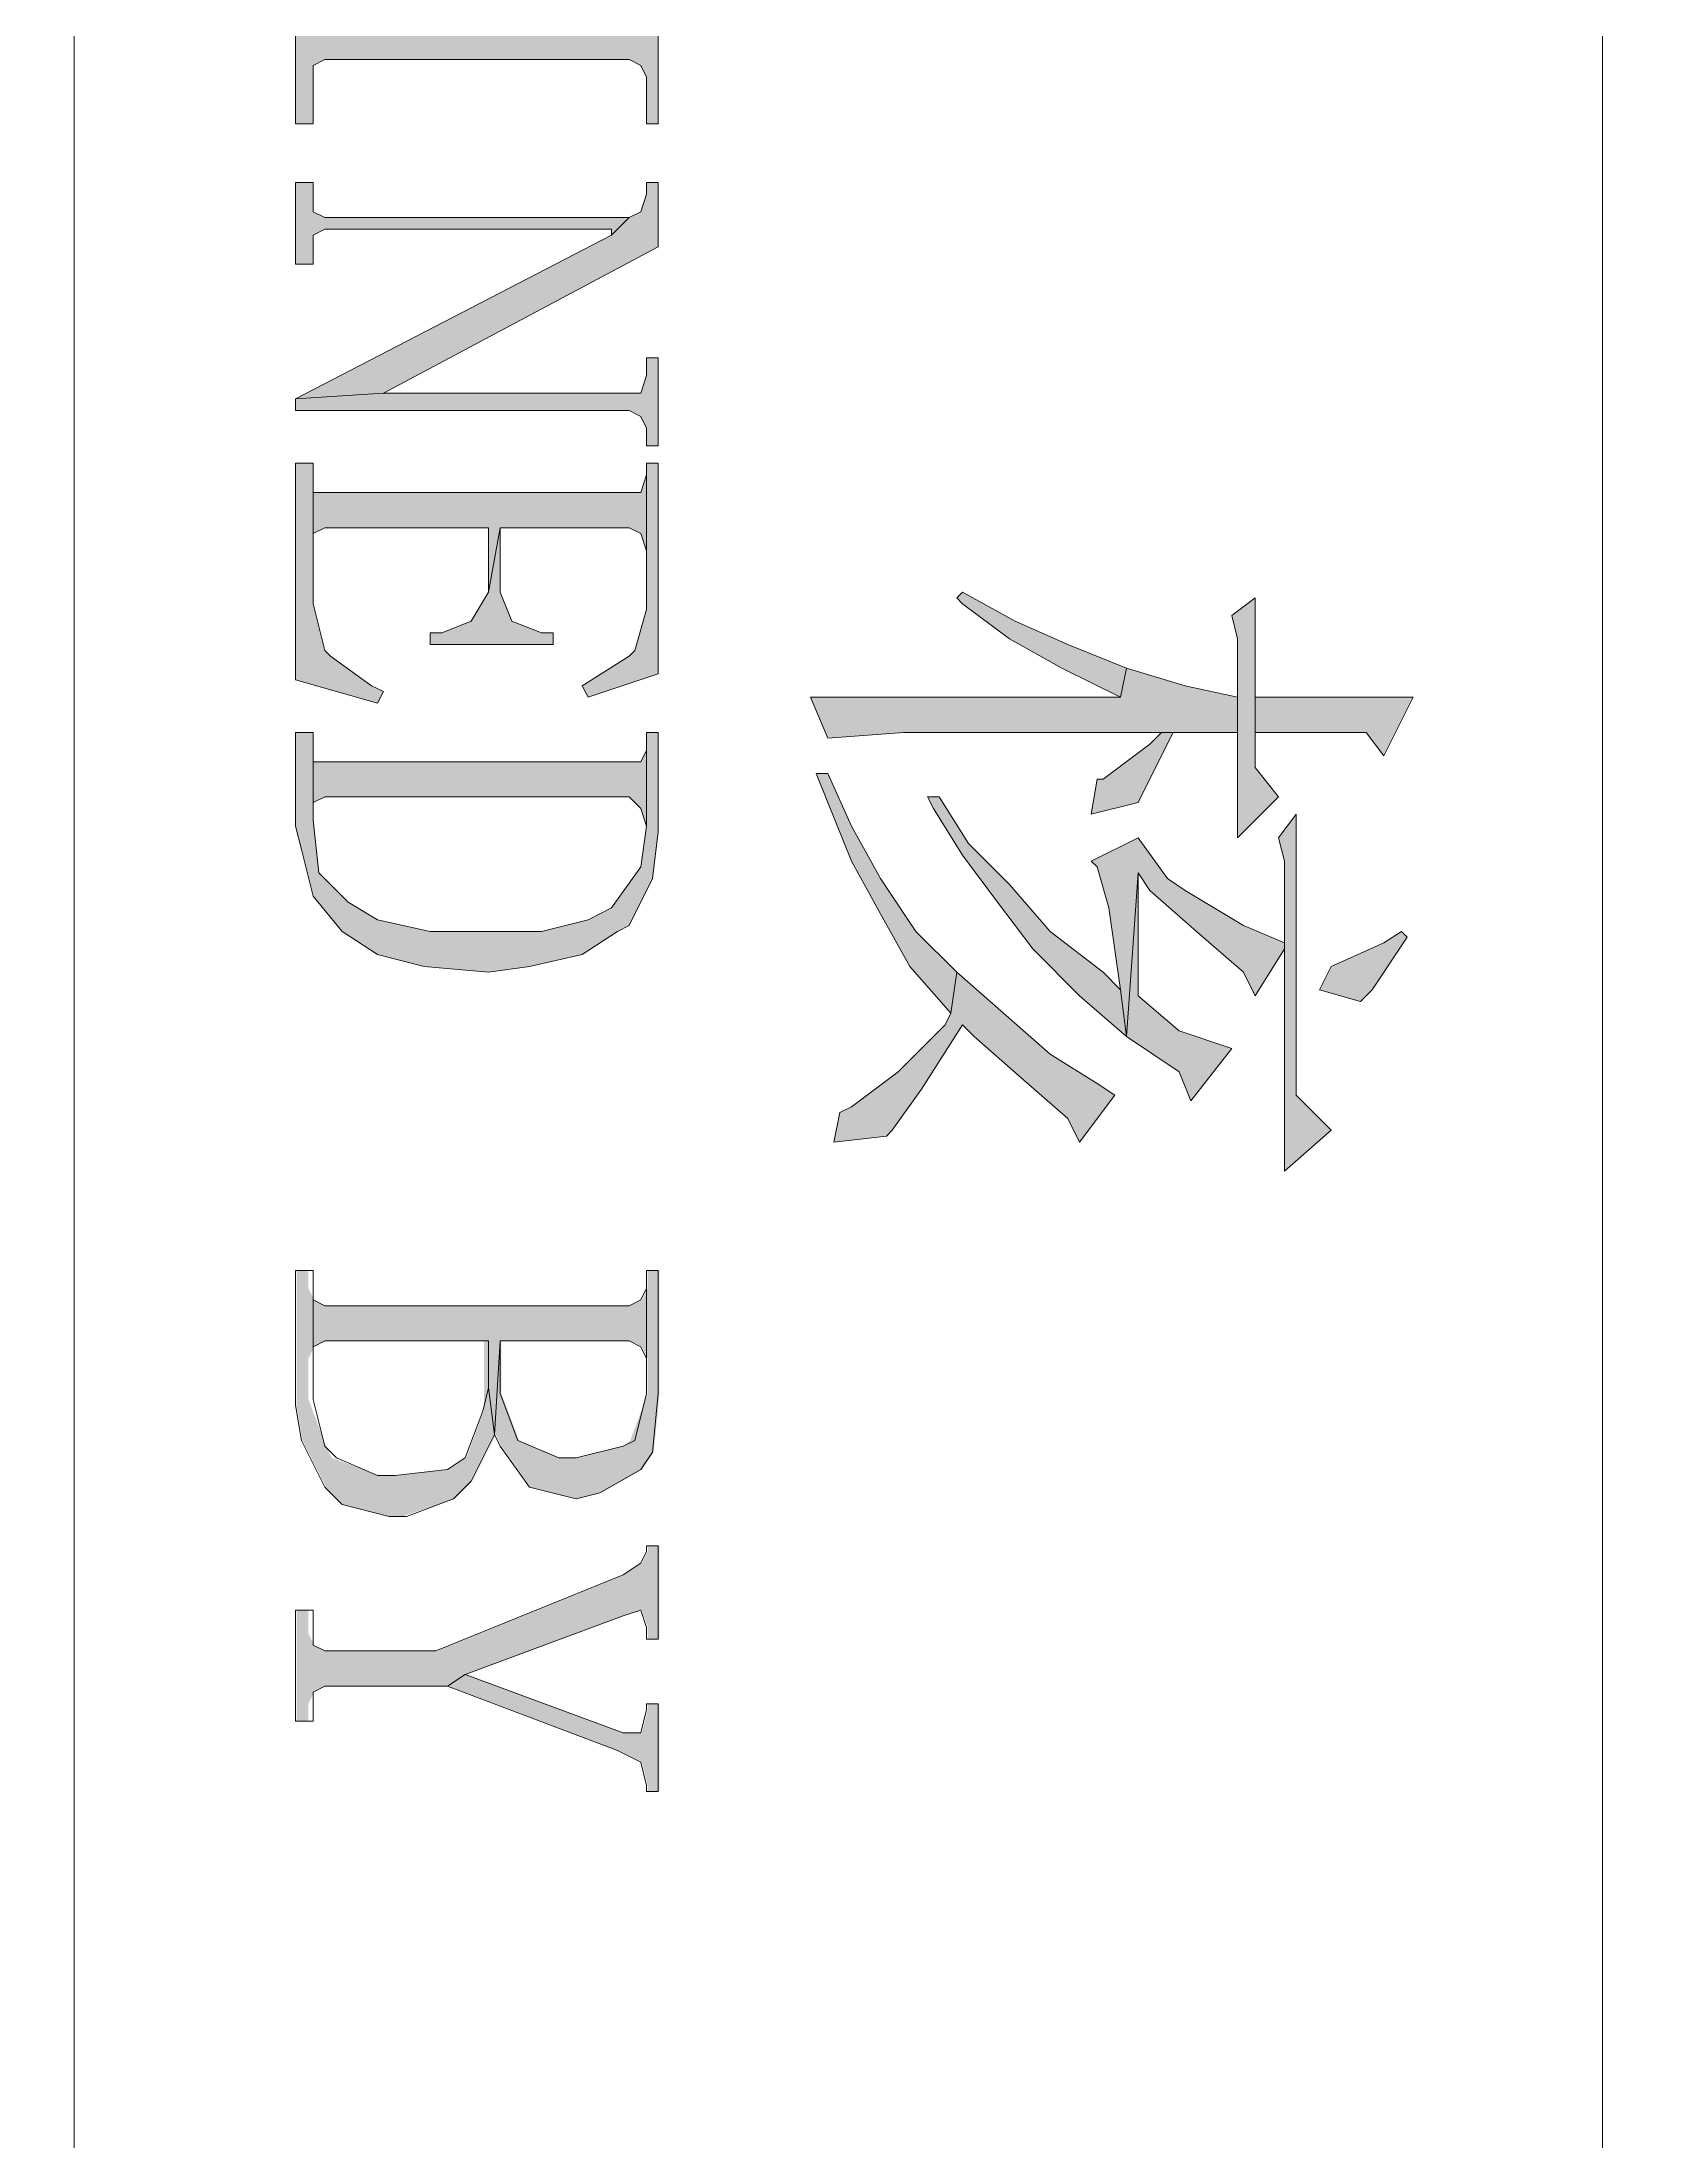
# Model space of a CAD drawing. Header units: millimetres. Extents: x -53295381 to 181933601, y -165 to 204541444.
# Drawn here: x 52133360 to 52137610, y 20974591 to 20980087 of the extents above; entities that cross this region are included whole.
import ezdxf

# ---------------------------------------------------------------- set-up
doc = ezdxf.new("R2010")
doc.units = ezdxf.units.MM
doc.header["$LTSCALE"] = 1000
doc.layers.add('PP-COM', color=7, linetype='Continuous')
doc.layers.add('标注', color=3, linetype='Continuous')
doc.layers.add('PUB_TITLE', color=7, linetype='Continuous', lineweight=20)
doc.styles.add('C', font='c.shx', dxfattribs={"width": 0.75, "height": 3, "bigfont": 'hzk.shx'})
doc.styles.add('HZ', font='rs.shx', dxfattribs={"width": 0.8, "bigfont": 'hztxt.shx'})
doc.styles.add('宋体', font='')
doc.styles.get('宋体').set_extended_font_data('宋体')
doc.dimstyles.new('1', dxfattribs={"dimtxt": 1.5, "dimasz": 2, "dimexe": 1, "dimexo": 0.2, "dimgap": 0.5, "dimtad": 1, "dimdec": 1, "dimzin": 0, "dimdsep": 46, "dimtxsty": '宋体', "dimcen": 0.2, "dimclrd": 3, "dimclre": 3, "dimclrt": 3, "dimadec": 0, "dimazin": 0, "dimtfac": 1, "dimtdec": 1, "dimtofl": 0, "dimtmove": 2, "dimatfit": 3, "dimfxl": 0, "dimtolj": 1, "dimtzin": 0, "dimarcsym": 0})

# ---------------------------------------------------------------- blocks, each defined once
blk = doc.blocks.new('*D53')
at = {"color": 3, "lineweight": -2}
for start, end in [(39.4482, 48.8965), (341.1035, 350.5518)]:
    blk.add_arc((1344.218, 1910.564), 16.999, start, end, dxfattribs=at)
at = {"color": 3}
for points in [[(1357.728, 1921.631), (1356.961, 1921.099), (1358.94, 1919.064)], [(1360.522, 1907.812), (1361.452, 1907.735), (1361.217, 1910.564)]]:
    blk.add_solid(points, dxfattribs=at)
at = {"layer": 'Defpoints', "color": 0}
for p in [(1395.655, 1940.261), (1360.959, 1913.516), (1344.218, 1910.564), (1344.218, 1910.564), (1403.612, 1910.564)]:
    blk.add_point(p, dxfattribs=at)
at = {"color": 3, "insert": (1362.57, 1915.482), "char_height": 3, "attachment_point": 5, "rotation": 285, "style": 'HZ'}
blk.add_mtext('\\A1;α/3', dxfattribs=at)
blk = doc.blocks.new('*D54')
at = {"color": 3, "lineweight": -2}
blk.add_arc((1344.218, 1910.564), 28.56, 5.6194, 84.3806, dxfattribs=at)
at = {"color": 3}
for points in [[(1346.992, 1938.522), (1347.038, 1939.454), (1344.218, 1939.125)], [(1373.108, 1913.384), (1372.175, 1913.338), (1372.779, 1910.564)]]:
    blk.add_solid(points, dxfattribs=at)
at = {"layer": 'Defpoints', "color": 0}
for p in [(1344.218, 1969.958), (1368.952, 1924.845), (1344.218, 1910.564), (1344.218, 1910.564), (1403.612, 1910.564)]:
    blk.add_point(p, dxfattribs=at)
at = {"color": 3, "insert": (1365.828, 1932.174), "char_height": 3, "attachment_point": 5, "rotation": 315, "style": 'HZ'}
blk.add_mtext('\\A1;α', dxfattribs=at)
blk = doc.blocks.new('*D55')
at = {"color": 3, "lineweight": -2}
for start, end in [(69.4333, 78.8666), (11.1334, 20.5667)]:
    blk.add_arc((1344.218, 1910.564), 17.026, start, end, dxfattribs=at)
at = {"color": 3}
for points in [[(1350.399, 1926.927), (1350, 1926.083), (1352.731, 1925.309)], [(1359.737, 1916.346), (1360.581, 1916.745), (1358.963, 1919.077)]]:
    blk.add_solid(points, dxfattribs=at)
at = {"layer": 'Defpoints', "color": 0}
for p in [(1373.915, 1962.001), (1395.655, 1940.261), (1355.162, 1923.607), (1344.218, 1910.564), (1344.218, 1910.564)]:
    blk.add_point(p, dxfattribs=at)
at = {"color": 3, "insert": (1358.072, 1924.056), "char_height": 3, "attachment_point": 5, "rotation": 314.2422, "style": 'HZ'}
blk.add_mtext('\\A1;α/3', dxfattribs=at)
blk = doc.blocks.new('*D27')
at = {"color": 3, "lineweight": -2}
for start, end in [(99.4333, 108.8666), (41.1334, 50.5667)]:
    blk.add_arc((1344.218, 1910.564), 17.026, start, end, dxfattribs=at)
at = {"color": 3}
for points in [[(1341.389, 1927.825), (1341.466, 1926.895), (1344.218, 1927.59)], [(1354.767, 1923.331), (1355.299, 1924.098), (1352.731, 1925.309)]]:
    blk.add_solid(points, dxfattribs=at)
at = {"layer": 'Defpoints', "color": 0}
for p in [(1344.218, 1969.958), (1373.915, 1962.001), (1350.042, 1926.563), (1344.218, 1910.564), (1344.218, 1910.564)]:
    blk.add_point(p, dxfattribs=at)
at = {"color": 3, "insert": (1349.143, 1928.942), "char_height": 3, "attachment_point": 5, "rotation": 345, "style": 'HZ'}
blk.add_mtext('\\A1;α/3', dxfattribs=at)
blk = doc.blocks.new('*D35')
at = {"layer": 'Defpoints', "color": 0}
for p in [(1319.577, 1812.569), (1317.437, 1800.401), (1286.683, 1796.73), (1303.739, 1796.73), (1303.739, 1796.73)]:
    blk.add_point(p, dxfattribs=at)
at = {"layer": '标注', "color": 3, "lineweight": -2}
blk.add_line((1305.739, 1796.73), (1319.92, 1796.73), dxfattribs=at)
for start, end in [(56.3312, 67.6624), (337.3376, 348.6688)]:
    blk.add_arc((1303.739, 1796.73), 14.181, start, end, dxfattribs=at)
at = {"layer": '标注', "color": 3}
for points in [[(1311.896, 1808.894), (1311.305, 1808.172), (1313.766, 1806.758)], [(1317.179, 1793.99), (1318.108, 1793.898), (1317.92, 1796.73)]]:
    blk.add_solid(points, dxfattribs=at)
at = {"layer": '标注', "color": 3, "insert": (1318.688, 1802.922), "char_height": 3, "attachment_point": 5, "rotation": 292.5, "style": 'C'}
blk.add_mtext('\\A1;45°', dxfattribs=at)
blk = doc.blocks.new('6.0f')
at = {"layer": 'PUB_TITLE'}
h = blk.add_hatch(color=256, dxfattribs=at)
h.dxf.hatch_style = 1
h.paths.add_polyline_path([(50753097.7, 21041041.6), (50753103.8, 21041038.5), (50753106.9, 21041032.4), (50753106.9, 21041007.9), (50753113, 21041007.9), (50753113, 21041096.7), (50753106.9, 21041096.7), (50753106.9, 21041069.1), (50753103.8, 21041063), (50753097.7, 21041059.9), (50752938.4, 21041059.9), (50752932.3, 21041063), (50752932.3, 21041069.1), (50752932.3, 21041096.7), (50752923.1, 21041096.7), (50752923.1, 21041007.9), (50752932.3, 21041007.9), (50752932.3, 21041032.4), (50752932.3, 21041038.5), (50752938.4, 21041041.6)])
h = blk.add_hatch(color=256, dxfattribs=at)
h.dxf.hatch_style = 1
h.paths.add_polyline_path([(50753088.5, 21040952.7), (50753088.5, 21040949.7), (50753097.7, 21040958.9), (50752938.4, 21040958.9), (50752932.3, 21040961.9), (50752932.3, 21040968), (50752932.3, 21040977.2), (50752923.1, 21040977.2), (50752923.1, 21040934.4), (50752932.3, 21040934.4), (50752932.3, 21040943.5), (50752932.3, 21040949.7), (50752938.4, 21040952.7)], flags=17)
h.paths.add_polyline_path([(50753113, 21040943.5), (50753113, 21040977.2), (50753106.9, 21040977.2), (50753106.9, 21040971.1), (50753103.8, 21040961.9), (50753097.7, 21040958.9), (50753088.5, 21040949.7), (50752923.1, 21040863.9), (50752969.1, 21040867)])
h.paths.add_polyline_path([(50753097.7, 21040857.8), (50753103.8, 21040854.7), (50753106.9, 21040848.6), (50753106.9, 21040839.4), (50753113, 21040839.4), (50753113, 21040885.4), (50753106.9, 21040885.4), (50753106.9, 21040876.2), (50753103.8, 21040867), (50753097.7, 21040867), (50752969.1, 21040867), (50752923.1, 21040863.9), (50752923.1, 21040857.8)])
h = blk.add_hatch(color=256, dxfattribs=at)
h.dxf.hatch_style = 1
h.paths.add_polyline_path([(50753097.7, 21040796.5), (50753103.8, 21040793.5), (50753106.9, 21040784.3), (50753106.9, 21040824.1), (50753103.8, 21040814.9), (50753097.7, 21040814.9), (50752938.4, 21040814.9), (50752932.3, 21040814.9), (50752932.3, 21040793.5), (50752938.4, 21040796.5), (50753024.2, 21040796.5), (50753024.2, 21040762.8), (50753030.3, 21040796.5)])
h.paths.add_polyline_path([(50753057.9, 21040735.3), (50753057.9, 21040741.4), (50753051.8, 21040741.4), (50753036.4, 21040747.5), (50753030.3, 21040762.8), (50753030.3, 21040796.5), (50753024.2, 21040762.8), (50753015, 21040747.5), (50752999.7, 21040741.4), (50752993.6, 21040741.4), (50752993.6, 21040735.3)])
h.paths.add_polyline_path([(50753113, 21040720), (50753113, 21040830.2), (50753106.9, 21040830.2), (50753106.9, 21040824.1), (50753106.9, 21040753.7), (50753100.8, 21040732.2), (50753097.7, 21040729.2), (50753073.2, 21040713.8), (50753076.3, 21040707.7)])
h.paths.add_polyline_path([(50752966, 21040704.7), (50752969.1, 21040710.8), (50752962.9, 21040713.8), (50752941.5, 21040729.2), (50752938.4, 21040732.2), (50752932.3, 21040756.7), (50752932.3, 21040784.3), (50752932.3, 21040821), (50752932.3, 21040830.2), (50752923.1, 21040830.2), (50752923.1, 21040716.9)])
h = blk.add_hatch(color=256, dxfattribs=at)
h.dxf.hatch_style = 1
h.paths.add_polyline_path([(50753382.5, 21040689.3), (50753416.2, 21040689.3), (50753416.2, 21040707.7), (50753388.7, 21040713.8), (50753358, 21040723), (50753355, 21040707.7), (50753321.3, 21040707.7), (50753287.6, 21040707.7), (50753257, 21040707.7), (50753223.3, 21040707.7), (50753192.6, 21040707.7), (50753201.8, 21040686.3), (50753241.6, 21040689.3), (50753266.1, 21040689.3), (50753376.4, 21040689.3)])
h.paths.add_polyline_path([(50753483.6, 21040689.3), (50753492.8, 21040677.1), (50753508.1, 21040707.7), (50753489.7, 21040707.7), (50753459.1, 21040707.7), (50753425.4, 21040707.7), (50753425.4, 21040689.3)])
h.paths.add_polyline_path([(50753437.7, 21040655.6), (50753425.4, 21040671), (50753425.4, 21040689.3), (50753425.4, 21040707.7), (50753425.4, 21040759.8), (50753413.2, 21040750.6), (50753416.2, 21040738.3), (50753416.2, 21040707.7), (50753416.2, 21040689.3), (50753416.2, 21040634.2)])
h.paths.add_polyline_path([(50753364.2, 21040652.6), (50753367.2, 21040658.7), (50753382.5, 21040689.3), (50753376.4, 21040689.3), (50753370.3, 21040683.2), (50753345.8, 21040664.8), (50753342.7, 21040664.8), (50753339.6, 21040646.5)])
h.paths.add_polyline_path([(50753355, 21040707.7), (50753358, 21040723), (50753327.4, 21040735.3), (50753299.8, 21040747.5), (50753272.3, 21040762.8), (50753269.2, 21040759.8), (50753272.3, 21040756.7), (50753296.8, 21040738.3), (50753324.3, 21040723)])
h.paths.add_polyline_path([(50753486.7, 21040554.6), (50753505, 21040582.1), (50753502, 21040585.2), (50753492.8, 21040579.1), (50753465.2, 21040566.8), (50753459.1, 21040554.6), (50753480.5, 21040548.5)])
h.paths.add_polyline_path([(50753465.2, 21040481.1), (50753446.8, 21040499.4), (50753446.8, 21040646.5), (50753437.7, 21040634.2), (50753440.7, 21040622), (50753440.7, 21040579.1), (50753440.7, 21040576), (50753440.7, 21040459.6)])
h.paths.add_polyline_path([(50753419.3, 21040563.8), (50753425.4, 21040551.5), (50753440.7, 21040576), (50753440.7, 21040579.1), (50753419.3, 21040588.3), (50753388.7, 21040606.6), (50753379.5, 21040612.8), (50753364.2, 21040634.2), (50753339.6, 21040622), (50753342.7, 21040618.9), (50753348.8, 21040597.5), (50753355, 21040554.6), (50753358, 21040530.1), (50753364.2, 21040615.8), (50753370.3, 21040606.6), (50753394.8, 21040585.2)])
h.paths.add_polyline_path([(50753413.2, 21040523.9), (50753385.6, 21040533.1), (50753364.2, 21040551.5), (50753364.2, 21040615.8), (50753358, 21040530.1), (50753385.6, 21040511.7), (50753391.7, 21040496.4)])
h.paths.add_polyline_path([(50753333.5, 21040551.5), (50753358, 21040530.1), (50753355, 21040554.6), (50753345.8, 21040563.8), (50753318.2, 21040585.2), (50753296.8, 21040609.7), (50753275.3, 21040631.1), (50753260, 21040655.6), (50753253.9, 21040655.6), (50753257, 21040649.5), (50753272.3, 21040625), (50753290.6, 21040600.5), (50753309, 21040576)])
h.paths.add_polyline_path([(50753333.5, 21040474.9), (50753351.9, 21040499.4), (50753342.7, 21040505.6), (50753318.2, 21040520.9), (50753293.7, 21040542.3), (50753269.2, 21040563.8), (50753266.1, 21040542.3), (50753263.1, 21040536.2), (50753238.6, 21040511.7), (50753214.1, 21040493.3), (50753208, 21040490.3), (50753204.9, 21040474.9), (50753232.5, 21040478), (50753235.5, 21040481.1), (50753250.8, 21040502.5), (50753272.3, 21040536.2), (50753278.4, 21040530.1), (50753302.9, 21040508.6), (50753327.4, 21040487.2)])
h.paths.add_polyline_path([(50753266.1, 21040542.3), (50753269.2, 21040563.8), (50753247.8, 21040585.2), (50753229.4, 21040612.8), (50753214.1, 21040640.3), (50753201.8, 21040667.9), (50753195.7, 21040667.9), (50753201.8, 21040652.6), (50753214.1, 21040622), (50753229.4, 21040594.4), (50753244.7, 21040566.8)])
h = blk.add_hatch(color=256, dxfattribs=at)
h.dxf.hatch_style = 1
h.paths.add_polyline_path([(50753097.7, 21040655.6), (50753103.8, 21040649.5), (50753106.9, 21040640.3), (50753106.9, 21040680.1), (50753103.8, 21040674), (50753097.7, 21040674), (50752938.4, 21040674), (50752932.3, 21040674), (50752932.3, 21040652.6), (50752938.4, 21040655.6)], flags=17)
h.paths.add_polyline_path([(50753024.2, 21040563.8), (50753045.6, 21040566.8), (50753073.2, 21040573), (50753091.6, 21040585.2), (50753097.7, 21040588.3), (50753109.9, 21040612.8), (50753113, 21040637.3), (50753113, 21040689.3), (50753106.9, 21040689.3), (50753106.9, 21040680.1), (50753106.9, 21040640.3), (50753103.8, 21040618.9), (50753088.5, 21040597.5), (50753076.3, 21040591.3), (50753051.8, 21040585.2), (50753021.1, 21040585.2), (50752993.6, 21040585.2), (50752966, 21040591.3), (50752950.7, 21040600.5), (50752935.4, 21040615.8), (50752932.3, 21040643.4), (50752932.3, 21040680.1), (50752932.3, 21040689.3), (50752923.1, 21040689.3), (50752923.1, 21040640.3), (50752926.2, 21040628.1), (50752932.3, 21040603.6), (50752947.6, 21040585.2), (50752966, 21040573), (50752990.5, 21040566.8)])
h = blk.add_hatch(color=256, dxfattribs=at)
h.dxf.hatch_style = 1
h.paths.add_polyline_path([(50753021.7, 21040370.8), (50753021.7, 21040346.3), (50753027.9, 21040321.8), (50753030.9, 21040370.8), (50753098.3, 21040370.8), (50753104.4, 21040367.7), (50753107.5, 21040361.6), (50753107.5, 21040398.4), (50753104.4, 21040392.3), (50753098.3, 21040389.2), (50752939.1, 21040389.2), (50752932.9, 21040392.3), (50752929.9, 21040398.4), (50752929.9, 21040361.6), (50752932.9, 21040367.7), (50752939.1, 21040370.8)])
h.paths.add_polyline_path([(50753070.7, 21040288.1), (50753083, 21040291.2), (50753104.4, 21040303.4), (50753110.6, 21040312.6), (50753113.6, 21040343.2), (50753113.6, 21040407.6), (50753107.5, 21040407.6), (50753107.5, 21040398.4), (50753107.5, 21040346.3), (50753107.5, 21040343.2), (50753098.3, 21040318.7), (50753095.3, 21040315.7), (50753070.7, 21040309.6), (50753061.6, 21040309.6), (50753040.1, 21040318.7), (50753030.9, 21040343.2), (50753030.9, 21040370.8), (50753027.9, 21040321.8), (50753030.9, 21040315.7), (50753046.2, 21040294.2)])
h.paths.add_polyline_path([(50753006.4, 21040288.1), (50753015.6, 21040297.3), (50753027.9, 21040321.8), (50753021.7, 21040346.3), (50753021.7, 21040334.1), (50753012.6, 21040309.6), (50753003.4, 21040303.4), (50752975.8, 21040300.4), (50752966.6, 21040300.4), (50752942.1, 21040309.6), (50752939.1, 21040315.7), (50752929.9, 21040340.2), (50752929.9, 21040361.6), (50752929.9, 21040398.4), (50752929.9, 21040407.6), (50752923.7, 21040407.6), (50752923.7, 21040337.1), (50752926.8, 21040318.7), (50752939.1, 21040294.2), (50752948.2, 21040285.1), (50752972.7, 21040278.9), (50752978.9, 21040278.9)])
h.paths.add_polyline_path([(50753095.3, 21040226.9), (50753104.4, 21040229.9), (50753107.5, 21040220.7), (50753107.5, 21040214.6), (50753113.6, 21040214.6), (50753113.6, 21040263.6), (50753107.5, 21040263.6), (50753107.5, 21040260.6), (50753104.4, 21040254.4), (50753095.3, 21040248.3), (50752997.2, 21040208.5), (50752939.1, 21040208.5), (50752932.9, 21040211.5), (50752929.9, 21040217.7), (50752929.9, 21040229.9), (50752923.7, 21040229.9), (50752923.7, 21040171.7), (50752929.9, 21040171.7), (50752929.9, 21040180.9), (50752932.9, 21040187), (50752939.1, 21040190.1), (50753003.4, 21040190.1), (50753012.6, 21040196.2)])
h.paths.add_polyline_path([(50753092.2, 21040156.4), (50753104.4, 21040150.3), (50753107.5, 21040138), (50753107.5, 21040135), (50753113.6, 21040135), (50753113.6, 21040180.9), (50753107.5, 21040180.9), (50753107.5, 21040177.9), (50753104.4, 21040165.6), (50753095.3, 21040165.6), (50753012.6, 21040196.2), (50753003.4, 21040190.1)])
for p, q in [((50752807.3, 21041825.1), (50752807.3, 21035825.1)), ((50753607.3, 21041825.1), (50753607.3, 21035825.1))]:
    blk.add_line(p, q, dxfattribs=at)
at = {"layer": 'PUB_TITLE', "lineweight": 0}
for points in [[(50753113, 21041007.9), (50753113, 21041096.7), (50753106.9, 21041096.7), (50753106.9, 21041069.1), (50753103.8, 21041063), (50753097.7, 21041059.9), (50752938.4, 21041059.9), (50752932.3, 21041063), (50752932.3, 21041069.1), (50752932.3, 21041096.7), (50752923.1, 21041096.7), (50752923.1, 21041007.9), (50752932.3, 21041007.9), (50752932.3, 21041032.4), (50752932.3, 21041038.5), (50752938.4, 21041041.6), (50753097.7, 21041041.6), (50753103.8, 21041038.5), (50753106.9, 21041032.4), (50753106.9, 21041007.9)], [(50753097.7, 21040958.9), (50752938.4, 21040958.9), (50752932.3, 21040961.9), (50752932.3, 21040968), (50752932.3, 21040977.2), (50752923.1, 21040977.2), (50752923.1, 21040934.4), (50752932.3, 21040934.4), (50752932.3, 21040943.5), (50752932.3, 21040949.7), (50752938.4, 21040952.7), (50753088.5, 21040952.7), (50753088.5, 21040949.7)], [(50753113, 21040943.5), (50753113, 21040977.2), (50753106.9, 21040977.2), (50753106.9, 21040971.1), (50753103.8, 21040961.9), (50753097.7, 21040958.9), (50753088.5, 21040949.7), (50752923.1, 21040863.9), (50752969.1, 21040867)], [(50753113, 21040839.4), (50753113, 21040885.4), (50753106.9, 21040885.4), (50753106.9, 21040876.2), (50753103.8, 21040867), (50753097.7, 21040867), (50752969.1, 21040867), (50752969.1, 21040867), (50752923.1, 21040863.9), (50752923.1, 21040857.8), (50753097.7, 21040857.8), (50753103.8, 21040854.7), (50753106.9, 21040848.6), (50753106.9, 21040839.4)], [(50752969.1, 21040710.8), (50752962.9, 21040713.8), (50752941.5, 21040729.2), (50752938.4, 21040732.2), (50752932.3, 21040756.7), (50752932.3, 21040784.3), (50752932.3, 21040821), (50752932.3, 21040830.2), (50752923.1, 21040830.2), (50752923.1, 21040716.9), (50752966, 21040704.7)], [(50753113, 21040720), (50753113, 21040830.2), (50753106.9, 21040830.2), (50753106.9, 21040824.1), (50753106.9, 21040753.7), (50753100.8, 21040732.2), (50753097.7, 21040729.2), (50753073.2, 21040713.8), (50753076.3, 21040707.7)], [(50753106.9, 21040824.1), (50753103.8, 21040814.9), (50753097.7, 21040814.9), (50752938.4, 21040814.9), (50752932.3, 21040814.9), (50752932.3, 21040821), (50752932.3, 21040784.3), (50752932.3, 21040793.5), (50752938.4, 21040796.5), (50753024.2, 21040796.5), (50753024.2, 21040762.8), (50753030.3, 21040796.5), (50753097.7, 21040796.5), (50753103.8, 21040793.5), (50753106.9, 21040784.3), (50753106.9, 21040753.7)], [(50753057.9, 21040735.3), (50753057.9, 21040741.4), (50753051.8, 21040741.4), (50753036.4, 21040747.5), (50753030.3, 21040762.8), (50753030.3, 21040796.5), (50753024.2, 21040762.8), (50753015, 21040747.5), (50752999.7, 21040741.4), (50752993.6, 21040741.4), (50752993.6, 21040735.3)], [(50753358, 21040723), (50753327.4, 21040735.3), (50753299.8, 21040747.5), (50753272.3, 21040762.8), (50753269.2, 21040759.8), (50753272.3, 21040756.7), (50753296.8, 21040738.3), (50753324.3, 21040723), (50753355, 21040707.7)], [(50753437.7, 21040655.6), (50753425.4, 21040671), (50753425.4, 21040689.3), (50753425.4, 21040707.7), (50753425.4, 21040759.8), (50753413.2, 21040750.6), (50753416.2, 21040738.3), (50753416.2, 21040707.7), (50753416.2, 21040689.3), (50753416.2, 21040634.2)], [(50753416.2, 21040689.3), (50753416.2, 21040707.7), (50753388.7, 21040713.8), (50753358, 21040723), (50753355, 21040707.7), (50753355, 21040707.7), (50753321.3, 21040707.7), (50753287.6, 21040707.7), (50753257, 21040707.7), (50753223.3, 21040707.7), (50753192.6, 21040707.7), (50753201.8, 21040686.3), (50753241.6, 21040689.3), (50753266.1, 21040689.3), (50753376.4, 21040689.3), (50753382.5, 21040689.3)], [(50753508.1, 21040707.7), (50753489.7, 21040707.7), (50753459.1, 21040707.7), (50753425.4, 21040707.7), (50753425.4, 21040689.3), (50753483.6, 21040689.3), (50753492.8, 21040677.1)], [(50753113, 21040637.3), (50753113, 21040689.3), (50753106.9, 21040689.3), (50753106.9, 21040680.1), (50753106.9, 21040640.3), (50753103.8, 21040618.9), (50753088.5, 21040597.5), (50753076.3, 21040591.3), (50753051.8, 21040585.2), (50753021.1, 21040585.2), (50752993.6, 21040585.2), (50752966, 21040591.3), (50752950.7, 21040600.5), (50752935.4, 21040615.8), (50752932.3, 21040643.4), (50752932.3, 21040680.1), (50752932.3, 21040689.3), (50752923.1, 21040689.3), (50752923.1, 21040640.3), (50752926.2, 21040628.1), (50752932.3, 21040603.6), (50752947.6, 21040585.2), (50752966, 21040573), (50752990.5, 21040566.8), (50753024.2, 21040563.8), (50753045.6, 21040566.8), (50753073.2, 21040573), (50753091.6, 21040585.2), (50753097.7, 21040588.3), (50753109.9, 21040612.8)], [(50753382.5, 21040689.3), (50753376.4, 21040689.3), (50753370.3, 21040683.2), (50753345.8, 21040664.8), (50753342.7, 21040664.8), (50753339.6, 21040646.5), (50753364.2, 21040652.6), (50753367.2, 21040658.7)], [(50753106.9, 21040680.1), (50753103.8, 21040674), (50753097.7, 21040674), (50752938.4, 21040674), (50752932.3, 21040674), (50752932.3, 21040680.1), (50752932.3, 21040643.4), (50752932.3, 21040652.6), (50752938.4, 21040655.6), (50753097.7, 21040655.6), (50753103.8, 21040649.5), (50753106.9, 21040640.3)], [(50753269.2, 21040563.8), (50753247.8, 21040585.2), (50753229.4, 21040612.8), (50753214.1, 21040640.3), (50753201.8, 21040667.9), (50753195.7, 21040667.9), (50753201.8, 21040652.6), (50753214.1, 21040622), (50753229.4, 21040594.4), (50753244.7, 21040566.8), (50753266.1, 21040542.3)], [(50753358, 21040530.1), (50753355, 21040554.6), (50753345.8, 21040563.8), (50753318.2, 21040585.2), (50753296.8, 21040609.7), (50753275.3, 21040631.1), (50753260, 21040655.6), (50753253.9, 21040655.6), (50753257, 21040649.5), (50753272.3, 21040625), (50753290.6, 21040600.5), (50753309, 21040576), (50753333.5, 21040551.5)], [(50753465.2, 21040481.1), (50753446.8, 21040499.4), (50753446.8, 21040646.5), (50753437.7, 21040634.2), (50753440.7, 21040622), (50753440.7, 21040579.1), (50753440.7, 21040576), (50753440.7, 21040459.6)], [(50753440.7, 21040576), (50753440.7, 21040579.1), (50753419.3, 21040588.3), (50753388.7, 21040606.6), (50753379.5, 21040612.8), (50753364.2, 21040634.2), (50753339.6, 21040622), (50753342.7, 21040618.9), (50753348.8, 21040597.5), (50753355, 21040554.6), (50753358, 21040530.1), (50753364.2, 21040615.8), (50753370.3, 21040606.6), (50753394.8, 21040585.2), (50753419.3, 21040563.8), (50753425.4, 21040551.5)], [(50753413.2, 21040523.9), (50753385.6, 21040533.1), (50753364.2, 21040551.5), (50753364.2, 21040615.8), (50753358, 21040530.1), (50753385.6, 21040511.7), (50753391.7, 21040496.4)], [(50753505, 21040582.1), (50753502, 21040585.2), (50753492.8, 21040579.1), (50753465.2, 21040566.8), (50753459.1, 21040554.6), (50753480.5, 21040548.5), (50753486.7, 21040554.6)], [(50753351.9, 21040499.4), (50753342.7, 21040505.6), (50753318.2, 21040520.9), (50753293.7, 21040542.3), (50753269.2, 21040563.8), (50753266.1, 21040542.3), (50753263.1, 21040536.2), (50753238.6, 21040511.7), (50753214.1, 21040493.3), (50753208, 21040490.3), (50753204.9, 21040474.9), (50753232.5, 21040478), (50753235.5, 21040481.1), (50753250.8, 21040502.5), (50753272.3, 21040536.2), (50753278.4, 21040530.1), (50753302.9, 21040508.6), (50753327.4, 21040487.2), (50753333.5, 21040474.9)], [(50753027.2, 21040321.8), (50753024.2, 21040346.3), (50753021.1, 21040334.1), (50753011.9, 21040309.6), (50753002.7, 21040303.4), (50752975.2, 21040300.4), (50752966, 21040300.4), (50752944.6, 21040309.6), (50752938.4, 21040315.7), (50752932.3, 21040340.2), (50752932.3, 21040361.6), (50752932.3, 21040398.4), (50752932.3, 21040407.6), (50752923.1, 21040407.6), (50752923.1, 21040337.1), (50752926.2, 21040318.7), (50752938.4, 21040294.2), (50752947.6, 21040285.1), (50752972.1, 21040278.9), (50752981.3, 21040278.9), (50753005.8, 21040288.1), (50753015, 21040297.3)], [(50753113, 21040343.2), (50753113, 21040407.6), (50753106.9, 21040407.6), (50753106.9, 21040398.4), (50753106.9, 21040346.3), (50753106.9, 21040343.2), (50753100.8, 21040318.7), (50753094.6, 21040315.7), (50753070.1, 21040309.6), (50753060.9, 21040309.6), (50753039.5, 21040318.7), (50753030.3, 21040343.2), (50753030.3, 21040370.8), (50753027.2, 21040321.8), (50753030.3, 21040315.7), (50753045.6, 21040294.2), (50753070.1, 21040288.1), (50753082.4, 21040291.2), (50753103.8, 21040303.4), (50753109.9, 21040312.6)], [(50753106.9, 21040398.4), (50753103.8, 21040392.3), (50753097.7, 21040389.2), (50752938.4, 21040389.2), (50752932.3, 21040392.3), (50752932.3, 21040398.4), (50752932.3, 21040361.6), (50752932.3, 21040367.7), (50752938.4, 21040370.8), (50753024.2, 21040370.8), (50753024.2, 21040346.3), (50753027.2, 21040321.8), (50753030.3, 21040370.8), (50753097.7, 21040370.8), (50753103.8, 21040367.7), (50753106.9, 21040361.6), (50753106.9, 21040346.3)], [(50753113, 21040214.6), (50753113, 21040263.6), (50753106.9, 21040263.6), (50753106.9, 21040260.6), (50753103.8, 21040254.4), (50753094.6, 21040248.3), (50752996.6, 21040208.5), (50752938.4, 21040208.5), (50752932.3, 21040211.5), (50752932.3, 21040217.7), (50752932.3, 21040229.9), (50752923.1, 21040229.9), (50752923.1, 21040171.7), (50752932.3, 21040171.7), (50752932.3, 21040180.9), (50752932.3, 21040187), (50752938.4, 21040190.1), (50753002.7, 21040190.1), (50753011.9, 21040196.2), (50753094.6, 21040226.9), (50753103.8, 21040229.9), (50753106.9, 21040220.7), (50753106.9, 21040214.6)], [(50753113, 21040135), (50753113, 21040180.9), (50753106.9, 21040180.9), (50753106.9, 21040177.9), (50753103.8, 21040165.6), (50753094.6, 21040165.6), (50753011.9, 21040196.2), (50753011.9, 21040196.2), (50753002.7, 21040190.1), (50753091.6, 21040156.4), (50753103.8, 21040150.3), (50753106.9, 21040138), (50753106.9, 21040135)]]:
    blk.add_lwpolyline(points, close=True, dxfattribs=at)
blk = doc.blocks.new('伸缩缝')
for base, line1, line2, text, picture, middle in [((1350.042, 1926.563), ((1344.218, 1910.564), (1373.915, 1962.001)), ((1344.218, 1910.564), (1344.218, 1969.958)), 'α/3', '*D27', (1349.143, 1928.942)), ((1368.952, 1924.845), ((1344.218, 1910.564), (1403.612, 1910.564)), ((1344.218, 1910.564), (1344.218, 1969.958)), 'α', '*D54', (1365.828, 1932.174)), ((1355.162, 1923.607), ((1344.218, 1910.564), (1395.655, 1940.261)), ((1344.218, 1910.564), (1373.915, 1962.001)), 'α/3', '*D55', (1358.072, 1924.056)), ((1360.959, 1913.516), ((1344.218, 1910.564), (1403.612, 1910.564)), ((1344.218, 1910.564), (1395.655, 1940.261)), 'α/3', '*D53', (1362.57, 1915.482))]:
    dim = blk.add_angular_dim_2l(base=base, line1=line1, line2=line2, text=text, dimstyle='1', override={"dimexe": 4, "dimexo": 4, "dimtxsty": 'HZ', "dimdle": 4, "dimadec": 1})
    dim.commit()
    dim.dimension.update_dxf_attribs({"geometry": picture, "text_midpoint": middle, "dimtype": 130})
at = {"layer": '标注'}
dim = blk.add_angular_dim_2l(base=(1317.437, 1800.401), line1=((1286.683, 1796.73), (1303.739, 1796.73)), line2=((1319.577, 1812.569), (1303.739, 1796.73)), dimstyle='1', dxfattribs=at)
dim.commit()
dim.dimension.update_dxf_attribs({"geometry": '*D35', "text_midpoint": (1318.688, 1802.922), "dimtype": 130})

msp = doc.modelspace()

# ---------------------------------------------------------------- block references
at = {"xscale": 5, "yscale": 5, "zscale": 5}
msp.add_blockref('6.0f', (-201630592.176, -84225166.409), dxfattribs=at)
at = {"layer": 'PP-COM', "xscale": 321.4285737276077, "yscale": 321.4285712242126, "zscale": 321.4285714284524}
msp.add_blockref('伸缩缝', (51796714.498, 20476148.395), dxfattribs=at)

doc.saveas('drawing.dxf')
